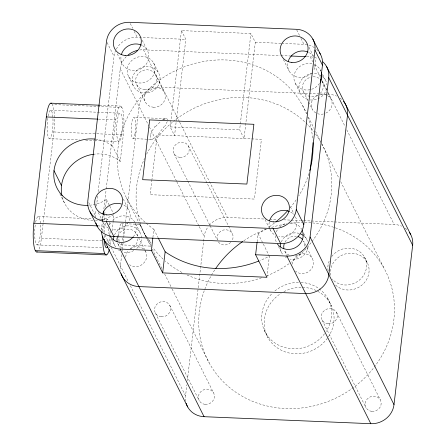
<?xml version="1.0" encoding="UTF-8"?>
<svg xmlns="http://www.w3.org/2000/svg" width="446" height="446" viewBox="0 0 446 446"><rect width="100%" height="100%" fill="white"/><g stroke="black" fill="none" stroke-linecap="round" stroke-linejoin="round"><path stroke-width="0.33" stroke-dasharray="2.23 1.67" d="M39.081 249.102A21.308 4.337 -87.6 0 0 41.394 238.22L53.832 131.96A21.308 4.337 -87.6 0 0 52.405 104.531L121.886 107.453A21.308 4.337 -87.6 0 1 123.313 134.882L120.203 161.446A35.513 32.642 -26.6 0 0 94.039 154.182M95.227 217.542A21.308 19.585 -26.6 0 1 95.349 215.752L95.996 210.228M96.481 206.091L97.691 195.738M98.176 191.602L114.009 56.358A21.308 19.585 -26.6 0 1 115.458 50.911M101.487 230.052A21.308 19.585 -26.6 0 1 101.616 228.257L102.34 222.052M102.424 221.361L103.149 215.15M103.873 208.94L106.137 189.622M106.22 188.931L120.275 68.868A21.308 19.585 -26.6 0 1 126.408 56.508M102.859 231.903A21.308 4.337 -87.6 0 1 103.355 226.133L103.756 222.727M104.074 220.001L104.632 215.234M104.71 214.548L105.111 211.148M105.591 207.055L106.466 199.568A35.513 32.642 -26.6 0 1 88.598 205.294M120.203 161.446L112.687 146.433L115.798 119.868A21.308 4.337 -87.6 0 1 121.886 107.453M110.385 244.642A21.308 4.337 -87.6 0 0 110.876 241.141L111.115 239.101M112.069 230.928L113.028 222.749M113.106 222.069L113.986 214.576A35.513 32.642 -26.6 0 1 101.052 219.677M121.702 254.75L120.409 265.788A21.308 19.585 -26.6 0 0 120.47 270.683M122.104 251.299L122.265 249.922M122.343 249.23L123.637 238.192M123.72 237.501L139.068 106.399A21.308 19.585 -26.6 0 1 162.244 87.349L326.918 94.273M151.952 179.582L150.185 194.696L254.404 199.078L261.401 139.303L157.182 134.926L152.03 178.896M152.906 237.434L153.864 229.266A99.441 91.402 -26.6 0 1 157.51 81.607A99.441 91.402 -26.6 0 1 306.575 113.869M181.438 30.601L185.826 39.354L174.548 135.656L170.166 126.898L181.438 30.601L250.92 33.517L255.307 42.275L244.034 138.572L239.647 129.819L250.92 33.517M185.72 401.406A21.308 19.585 -26.6 0 1 185.558 395.892L186.852 384.853M187.337 380.711L204.218 236.503A21.308 19.585 -26.6 0 1 207.619 227.449M257.13 241.816L258.089 233.643A99.441 91.402 -26.6 0 0 265.916 229.093M266.892 277.273L269.362 256.166A99.441 91.402 -26.6 0 1 259.879 260.587M150.564 134.547L152.153 130.75L155.247 126.09M167.3 121.524L165.02 125.861M159.724 132.741L156.078 136.554L152.8 139.007M162.5 119.79L165.21 118.742L166.915 118.876A7.905 2.983 -44.3 0 1 167.523 119.874M163.32 119.383L166.168 118.675L133.845 117.315M116.334 49.088A21.308 19.585 -26.6 0 1 137.184 37.313L185.826 39.354M255.307 42.275L281.013 43.357M281.71 43.385L303.943 44.321A21.308 19.585 -26.6 0 1 314.971 48.045M139.62 49.997A21.308 19.585 -26.6 0 1 143.45 49.824L280.333 55.572M281.025 55.605L290.056 55.984M306.737 56.687L310.21 56.832A21.308 19.585 -26.6 0 1 317.719 58.549M327.609 94.301L329.003 94.357A21.308 19.585 -26.6 0 1 336.513 96.08M99.497 105.211L120.342 106.087M50.599 110.262L120.08 113.184M98.427 119.138L115.798 119.868M170.166 126.898L239.647 129.819M53.832 131.96L123.313 134.882M133.059 138.606L147.916 139.23M148.59 139.258L151.294 139.369M47.716 118.279A14.205 2.893 -87.6 0 0 49.534 138.65L79.427 139.905M85.682 140.167L94.017 140.518M94.714 140.546L119.032 141.566M209.241 225.33A21.308 19.585 -26.6 0 1 227.393 217.453L264.222 219.003M269.78 219.237L277.423 219.555M283.673 219.817L290.625 220.112M291.316 220.14L300.353 220.519M301.044 220.547L303.129 220.636M303.826 220.664L310.773 220.96M311.47 220.987L333.703 221.924M334.4 221.952L394.152 224.461A21.308 19.585 -26.6 0 1 401.662 226.183M38.155 216.522L92.355 218.802M98.605 219.064L107.637 219.443M121.407 223.574L139.877 224.355L146.02 236.837M97.797 225.899L103.355 226.133M41.394 238.22L101.839 240.762M106.706 240.968L110.876 241.141M120.621 244.865L151.4 246.159M37.107 244.91L102.424 247.653M139.86 224.349L143.528 231.491M148.189 238.788L150.999 242.942M146.221 237.144L145.167 235.193M308.983 47.254L313.794 56.865M320.356 69.972L320.947 71.154M322.714 74.683L325.368 79.985M296.729 29.91L299.734 35.914M300.938 38.317L303.943 44.321M310.21 56.832L312.674 61.754M314.213 64.826L320.066 76.517M322.224 80.826L327.459 91.285M327.771 91.898L345.21 126.731M346.771 129.842L394.152 224.461M322.246 81.679L326.182 89.529M327.693 92.545L331.021 99.19M303.525 91.848L308.364 101.51M308.665 102.112L312.295 109.359M283.416 59.613L289.131 71.026M295.391 83.536L300.403 93.543M302.544 105.49L306.547 113.485M308.398 117.175L313.939 128.253M315.484 131.33L321.025 142.402M321.65 143.64L339.099 178.495M340.66 181.606L383.978 268.118M364.438 257.013L367.76 263.664M290.324 206.649L294.232 214.454M303.759 233.487L306.709 239.374M305.705 245.294L303.587 241.069A10.654 9.795 -26.6 0 1 304.651 246.588M306.915 247.708L312.356 258.58M336.485 312.312L380.338 399.878M327.57 298.201L331.517 306.067M322.129 320.105L365.982 407.672M284.866 251.237L286.984 255.463M265.058 219.605L269.568 228.614M269.869 229.211L270.471 230.415M278.499 246.454L281.744 252.932M258.089 233.643L269.061 255.552M142.224 40.246L147.336 50.454M153.602 62.964L158.614 72.971M130.271 23.499L132.674 28.304M134.179 31.309L137.184 37.313M143.45 49.824L179.387 121.591M179.699 122.21L227.393 217.453M155.492 74.666L164.262 92.183M188.39 145.909L232.238 233.481M264.199 330.085L268.141 337.951M174.035 153.708L187.409 180.413M187.716 181.031L209.798 225.13M210.111 225.748L217.263 240.032M136.771 84.84L145.541 102.351M117.259 53.81L122.371 64.018M128.638 76.522L133.649 86.535M107.096 42.548L114.009 56.358M120.275 68.868L149.042 126.318M149.354 126.943L176.477 181.098M176.789 181.723L198.916 225.921M199.228 226.54L204.218 236.503M153.864 229.266L158.09 237.707M146.896 238.554L150.949 246.644M152.197 249.136L162.171 269.05M164.663 274.028L171.833 288.345M172.139 288.969L209.23 363.027M126.48 197.924L139.08 223.072M139.381 223.686L140.919 226.752M123.263 199.039L128.677 209.849M135.528 223.535L139.955 232.366M136.833 234.061L138.344 237.077M138.645 237.685L144.393 249.158M144.694 249.76L145.602 251.572M169.731 305.298L213.578 392.87M106.466 199.568L109.287 205.193M109.755 206.136L113.513 213.64M155.375 313.098L199.223 400.664M118.106 244.23L119.924 247.853M98.298 212.597L103.712 223.407M111.745 239.446L114.99 245.924M88.732 202.54L95.349 215.752M101.616 228.257L103.461 231.953M105.005 235.025L109.627 244.257M111.166 247.335L128.515 281.972M130.383 285.708L185.558 395.892M59.842 193.742L64.653 203.354M340.025 98.087A21.308 19.585 -26.6 0 1 341.619 99.369M315.551 133.945A99.441 91.402 -26.6 0 1 291.283 262.064M289.075 263.681A99.441 91.402 -26.6 0 1 267.132 275.706M261.534 277.802A99.441 91.402 -26.6 0 1 186.802 274.864M181.968 272.478A99.441 91.402 -26.6 0 1 165.215 260.982M163.191 259.159A99.441 91.402 -26.6 0 1 152.772 247.547M151.194 245.356A99.441 91.402 -26.6 0 1 144.515 158.497M146.578 154.244A99.441 91.402 -26.6 0 1 313.917 131.787M405.18 228.19A21.308 19.585 -26.6 0 1 407.744 230.42M304.796 222.515A99.441 91.402 -26.6 0 1 391.393 332.649A99.441 91.402 -26.6 0 1 256.662 402.905A99.441 91.402 -26.6 0 1 215.195 269.239M243.745 240.812A99.441 91.402 -26.6 0 1 266.53 229.138M271.581 227.41A99.441 91.402 -26.6 0 1 286.276 223.898M289.61 223.401A99.441 91.402 -26.6 0 1 302.087 222.509M301.056 282.396A35.513 32.642 -26.6 0 1 326.054 331.556M324.537 333.725A35.513 32.642 -26.6 0 1 273.359 341.831A35.513 32.642 -26.6 0 1 272.489 293.111M274.864 290.998A35.513 32.642 -26.6 0 1 298.653 282.335M283.912 291.684A35.513 32.642 -26.6 0 1 334.037 319.788A35.513 32.642 -26.6 0 1 281.22 350.216A35.513 32.642 -26.6 0 1 281.142 293.284M217.302 239.876A8.167 7.51 -26.6 0 1 225.955 229.74A8.167 7.51 -26.6 0 1 232.165 240.5M230.705 242.451A8.167 7.51 -26.6 0 1 218.295 241.933M330.519 275.293A19.696 18.102 -26.6 0 1 353.527 253.3A19.696 18.102 -26.6 0 1 366.456 279.804A19.696 18.102 -26.6 0 1 335.007 284.487M331.74 256.5A19.696 18.102 -26.6 0 1 360.128 252.023A19.696 18.102 -26.6 0 1 360.569 279.057A19.696 18.102 -26.6 0 1 332.103 279.057M328.117 270.906A19.696 18.102 -26.6 0 1 329.371 260.548M307.768 116.919A99.441 91.402 -26.6 0 1 312.746 139.369M308.916 173.633A99.441 91.402 -26.6 0 1 298.831 195.783M296.205 199.825A99.441 91.402 -26.6 0 1 290.519 207.379M274.385 223.078A99.441 91.402 -26.6 0 1 269.155 226.936M327.481 95.628A10.654 9.795 -26.6 0 1 332.08 104.715A10.654 9.795 -26.6 0 1 325.407 113.323M323.406 113.975A10.654 9.795 -26.6 0 1 317.669 113.73M315.835 112.922A10.654 9.795 -26.6 0 1 311.236 103.84A10.654 9.795 -26.6 0 1 317.909 95.227M319.91 94.58A10.654 9.795 -26.6 0 1 325.647 94.82M145.067 250.719A10.654 9.795 -26.6 0 1 143.199 263.653A10.654 9.795 -26.6 0 1 129.563 264.757M125.755 257.119A10.654 9.795 -26.6 0 1 128.153 250.842M130.578 248.645A10.654 9.795 -26.6 0 1 143.712 249.202M292.515 264.127A10.654 9.795 -26.6 0 1 305.884 253.913A10.654 9.795 -26.6 0 1 312.01 268.169A10.654 9.795 -26.6 0 1 295.525 271.123M322.854 76.818A14.205 13.057 -26.6 0 1 326.834 84.918M326.589 88.537A14.205 13.057 -26.6 0 1 310.087 99.937M307.567 99.369A14.205 13.057 -26.6 0 1 300.23 81.93A14.205 13.057 -26.6 0 1 319.447 74.627M319.503 83.374A14.205 13.057 -26.6 0 1 301.29 88.877A14.205 13.057 -26.6 0 1 294.957 72.508A14.205 13.057 -26.6 0 1 311.932 63.8M314.436 64.62A14.205 13.057 -26.6 0 1 320.936 71.17M321.711 80.821A10.654 9.795 -26.6 0 1 320.245 93.381M317.613 95.338A10.654 9.795 -26.6 0 1 302.923 90.505A10.654 9.795 -26.6 0 1 311.141 77.063M313.114 76.801A10.654 9.795 -26.6 0 1 319.565 78.663M114.538 234.925A14.205 13.057 -26.6 0 1 135.668 227.873A14.205 13.057 -26.6 0 1 136.571 248.634M133.772 250.58A14.205 13.057 -26.6 0 1 123.414 252.096M119.706 250.674A14.205 13.057 -26.6 0 1 118.564 249.944M115.704 247.062A14.205 13.057 -26.6 0 1 113.524 240.985M112.648 220.313A14.205 13.057 -26.6 0 1 131.732 218.612A14.205 13.057 -26.6 0 1 133.532 236.525M109.398 234.719A14.205 13.057 -26.6 0 1 108.757 227.36M109.526 224.918A14.205 13.057 -26.6 0 1 110.831 222.515M117.772 235.984A10.654 9.795 -26.6 0 1 128.638 229.183A10.654 9.795 -26.6 0 1 137.808 236.826M137.953 238.682A10.654 9.795 -26.6 0 1 130.221 248.567M121.646 247.792A10.654 9.795 -26.6 0 1 117.677 243.332M304.194 236.207A14.205 13.057 -26.6 0 1 307.718 241.804M308.125 246.738A14.205 13.057 -26.6 0 1 290.168 259.109M286.46 257.682A14.205 13.057 -26.6 0 1 285.323 256.952M282.457 254.069A14.205 13.057 -26.6 0 1 280.278 247.993M281.292 241.938A14.205 13.057 -26.6 0 1 299.545 233.542M276.158 241.726A14.205 13.057 -26.6 0 1 275.321 235.56M276.286 231.926A14.205 13.057 -26.6 0 1 277.585 229.523M279.754 226.981A14.205 13.057 -26.6 0 1 286.884 223.212M290.77 222.861A14.205 13.057 -26.6 0 1 301.697 229.367M300.771 253.506A10.654 9.795 -26.6 0 1 294.003 256.115M289.303 255.251A10.654 9.795 -26.6 0 1 284.431 250.34M284.966 242.078A10.654 9.795 -26.6 0 1 296.322 236.269M152.688 139.291A9.818 3.3 -60.2 0 1 150.787 134.397M164.485 126.073A15.816 3.289 -50.9 0 1 159.618 132.317M155.632 126.53A15.8 7.125 -52.1 0 1 160.432 121.897M119.11 241.347A10.654 2.169 -87.6 0 1 120.721 224.137A10.654 2.169 -87.6 0 1 123.141 235.087M122.89 237.974A10.654 2.169 -87.6 0 1 122.332 241.375M121.948 242.814A10.654 2.169 -87.6 0 1 119.522 243.332M146.583 237.021A15.816 1.929 56.3 0 1 142.586 230.593M152.727 245.863A7.905 0.613 52.9 0 1 152.783 246.002M150.174 242.156A15.8 1.962 60.9 0 1 146.689 236.742M316.56 49.328A21.308 19.585 -26.6 0 1 317.998 50.777M142.62 45.704A14.205 13.057 -26.6 0 1 147.386 62.317A14.205 13.057 -26.6 0 1 130.316 70.072A14.205 13.057 -26.6 0 1 121.156 55.46M123.96 205.093A14.205 13.057 -26.6 0 1 128.838 221.484A14.205 13.057 -26.6 0 1 112.136 229.578M108.428 228.157A14.205 13.057 -26.6 0 1 102.496 214.849M295.43 216.856A14.205 13.057 -26.6 0 1 293.658 231.48A14.205 13.057 -26.6 0 1 278.895 236.586M274.045 234.434A14.205 13.057 -26.6 0 1 269.25 221.857M290.714 212.106A14.205 13.057 -26.6 0 1 293.875 214.654M315.105 59.898A14.205 13.057 -26.6 0 1 313.243 70.864M311.42 73.072A14.205 13.057 -26.6 0 1 294.94 76.327A14.205 13.057 -26.6 0 1 287.91 62.468M309.373 52.712A14.205 13.057 -26.6 0 1 313.382 56.324M48.09 115.988A14.205 2.893 -87.6 0 1 52.912 118.012A14.205 2.893 -87.6 0 1 49.534 138.65M97.356 220.213A35.513 32.642 -26.6 0 1 95.5 220.341M93.019 220.363A35.513 32.642 -26.6 0 1 62.211 196.876M95.723 139.185A35.513 32.642 -26.6 0 1 112.687 146.433M109.978 246.889A21.308 4.337 -87.6 0 1 109.749 247.948M35.652 222.253A14.205 2.893 -87.6 0 1 40.469 224.277A14.205 2.893 -87.6 0 1 37.09 244.91A14.205 2.893 -87.6 0 1 35.279 224.539M106.443 220.709A14.205 2.893 -87.6 0 1 108.891 220.859M109.298 222.242A14.205 2.893 -87.6 0 1 109.9 226.479M110.062 231.028A14.205 2.893 -87.6 0 1 108.874 243.176M104.18 237.657A14.205 2.893 -87.6 0 1 104.174 235.293M104.28 232.483A14.205 2.893 -87.6 0 1 105.602 223.089M161.285 316.811A8.167 7.51 -26.6 0 0 170.06 305.989A8.167 7.51 -26.6 0 0 156.306 304.796A8.167 7.51 -26.6 0 0 161.285 316.811M205.138 404.383A8.167 7.51 -26.6 0 0 213.913 393.556A8.167 7.51 -26.6 0 0 200.159 392.363A8.167 7.51 -26.6 0 0 205.138 404.383M328.044 323.818A8.167 7.51 -26.6 0 0 336.814 312.997A8.167 7.51 -26.6 0 0 323.066 311.804A8.167 7.51 -26.6 0 0 328.044 323.818M371.897 411.39A8.167 7.51 -26.6 0 0 380.667 400.569A8.167 7.51 -26.6 0 0 366.913 399.371A8.167 7.51 -26.6 0 0 371.897 411.39M179.95 157.421A8.167 7.51 -26.6 0 0 188.719 146.6A8.167 7.51 -26.6 0 0 174.966 145.407A8.167 7.51 -26.6 0 0 179.95 157.421M153.251 107.196A10.654 9.795 -26.6 0 0 164.697 93.08A10.654 9.795 -26.6 0 0 146.756 91.525A10.654 9.795 -26.6 0 0 153.251 107.196M143.93 92.997A14.205 13.057 -26.6 0 0 159.189 74.17A14.205 13.057 -26.6 0 0 135.272 72.096A14.205 13.057 -26.6 0 0 143.93 92.997M138.923 82.984A14.205 13.057 -26.6 0 0 154.177 64.163A14.205 13.057 -26.6 0 0 130.26 62.089A14.205 13.057 -26.6 0 0 138.923 82.984M144.482 89.685A10.654 9.795 -26.6 0 0 155.922 75.569A10.654 9.795 -26.6 0 0 137.987 74.008A10.654 9.795 -26.6 0 0 144.482 89.685M134.993 134.017A10.654 2.169 -87.6 0 0 134.056 117.348A10.654 2.169 -87.6 0 0 131.308 132.512A10.654 2.169 -87.6 0 0 134.993 134.017M121.607 135.45A14.205 2.893 -87.6 0 0 120.359 113.228A14.205 2.893 -87.6 0 0 116.696 133.449A14.205 2.893 -87.6 0 0 121.607 135.45"/><path stroke-width="0.67" d="M37.286 251.862A21.308 4.337 -87.6 0 1 33.874 223.212L46.317 116.952A21.308 4.337 -87.6 0 1 51.686 103.5M103.232 214.459L103.634 211.008M257.052 242.496L255.614 254.755L266.892 277.273L162.667 272.891L151.395 250.373L152.827 238.119M162.667 272.891L165.143 251.784L158.33 238.181M303.793 224.511L296.278 209.497L314.937 50.108A21.308 19.585 -26.6 0 0 296.428 29.308L129.669 22.3A21.308 19.585 -26.6 0 0 106.494 41.35L87.834 200.739A21.308 19.585 -26.6 0 0 106.343 221.539L113.864 236.547L280.618 243.561A21.308 19.585 -26.6 0 0 303.793 224.511L322.458 65.122A21.308 19.585 -26.6 0 0 319.264 52.366M186.16 403.29A21.308 19.585 -26.6 0 0 204.067 416.692L370.827 423.7A21.308 19.585 -26.6 0 0 394.002 404.65L310.059 237.021L328.719 77.632A21.308 19.585 -26.6 0 0 322.826 61.838M394.002 404.65L412.662 245.261A21.308 19.585 -26.6 0 0 409.473 232.505M290.753 56.012L306.04 56.653M50.861 103.171L99.497 105.211M46.317 116.952L97.73 119.11M106.343 221.539L273.103 228.547A21.308 19.585 -26.6 0 0 296.278 209.497M33.874 223.212L97.797 225.899M101.537 231.898A21.308 19.585 -26.6 0 0 120.125 249.058L151.395 250.373M255.614 254.755L286.884 256.065A21.308 19.585 -26.6 0 0 310.059 237.021M35.301 250.641L104.782 253.562A21.308 4.337 -87.6 0 0 109.381 249.453M36.851 252.007L106.332 254.922M312.819 39.064L320.334 54.072M326.6 66.582L410.543 234.217M314.937 50.108L322.458 65.122M328.719 77.632L412.662 245.261M273.103 228.547L280.618 243.561M286.884 256.065L370.827 423.7M120.125 249.058L204.067 416.692M89.953 211.783L97.473 226.797M103.734 239.307L187.677 406.936M53.994 170.662L61.509 185.675M121.206 273.811A21.308 19.585 -26.6 0 0 138.918 286.588L305.677 293.596A21.308 19.585 -26.6 0 0 328.853 274.552L347.512 115.157A21.308 19.585 -26.6 0 0 343.498 101.331M128.03 55.036A21.308 19.585 -26.6 0 1 137.624 50.348M215.569 268.693A99.441 91.402 -26.6 0 1 242.613 241.581M258.797 261.027A99.441 91.402 -26.6 0 1 165.143 251.784M312.958 142.687A99.441 91.402 -26.6 0 1 309.792 170.634M287.598 210.757A99.441 91.402 -26.6 0 1 275.907 221.863M320.652 75.229A14.205 13.057 -26.6 0 1 321.795 75.965M321.371 72.408A14.205 13.057 -26.6 0 1 320.222 82.187M320.362 79.304A10.654 9.795 -26.6 0 1 321.081 80.029M113.49 239.758A14.205 13.057 -26.6 0 1 114.087 236.151M133.237 236.893A14.205 13.057 -26.6 0 1 109.978 235.917M117.131 241.464A10.654 9.795 -26.6 0 1 117.432 236.898M280.244 246.766A14.205 13.057 -26.6 0 1 280.846 243.159M300.788 234.016A14.205 13.057 -26.6 0 1 303.135 235.354M302.271 230.56A14.205 13.057 -26.6 0 1 295.525 247.58A14.205 13.057 -26.6 0 1 277.445 244.062M283.885 248.472A10.654 9.795 -26.6 0 1 284.191 243.906M298.218 236.698A10.654 9.795 -26.6 0 1 302.421 239.418M113.864 236.547A21.308 19.585 -26.6 0 1 95.957 223.145M121.474 54.245A14.205 13.057 -26.6 0 1 141.415 45.102M102.814 213.634A14.205 13.057 -26.6 0 1 121.513 204.017M269.568 220.642A14.205 13.057 -26.6 0 1 289.51 211.499M288.228 61.253A14.205 13.057 -26.6 0 1 308.169 52.11M61.955 195.761A35.513 32.642 -26.6 0 1 93.426 154.26M87.979 205.327A35.513 32.642 -26.6 0 1 53.96 170.957A35.513 32.642 -26.6 0 1 95.115 139.107M107.787 246.566A14.205 2.893 -87.6 0 1 104.241 239.491M104.782 253.562A21.308 4.337 -87.6 0 1 102.703 236.118M149.661 119.913L142.664 179.682L246.889 184.064L253.885 124.295L149.661 119.913M125.136 55.466A14.205 13.057 -26.6 0 0 140.395 36.644A14.205 13.057 -26.6 0 0 116.478 34.565A14.205 13.057 -26.6 0 0 125.136 55.466M106.477 214.855A14.205 13.057 -26.6 0 0 121.736 196.034A14.205 13.057 -26.6 0 0 97.819 193.954A14.205 13.057 -26.6 0 0 106.477 214.855M273.236 221.863A14.205 13.057 -26.6 0 0 288.49 203.041A14.205 13.057 -26.6 0 0 264.573 200.962A14.205 13.057 -26.6 0 0 273.236 221.863M291.896 62.473A14.205 13.057 -26.6 0 0 307.149 43.652A14.205 13.057 -26.6 0 0 283.232 41.573A14.205 13.057 -26.6 0 0 291.896 62.473"/></g></svg>
